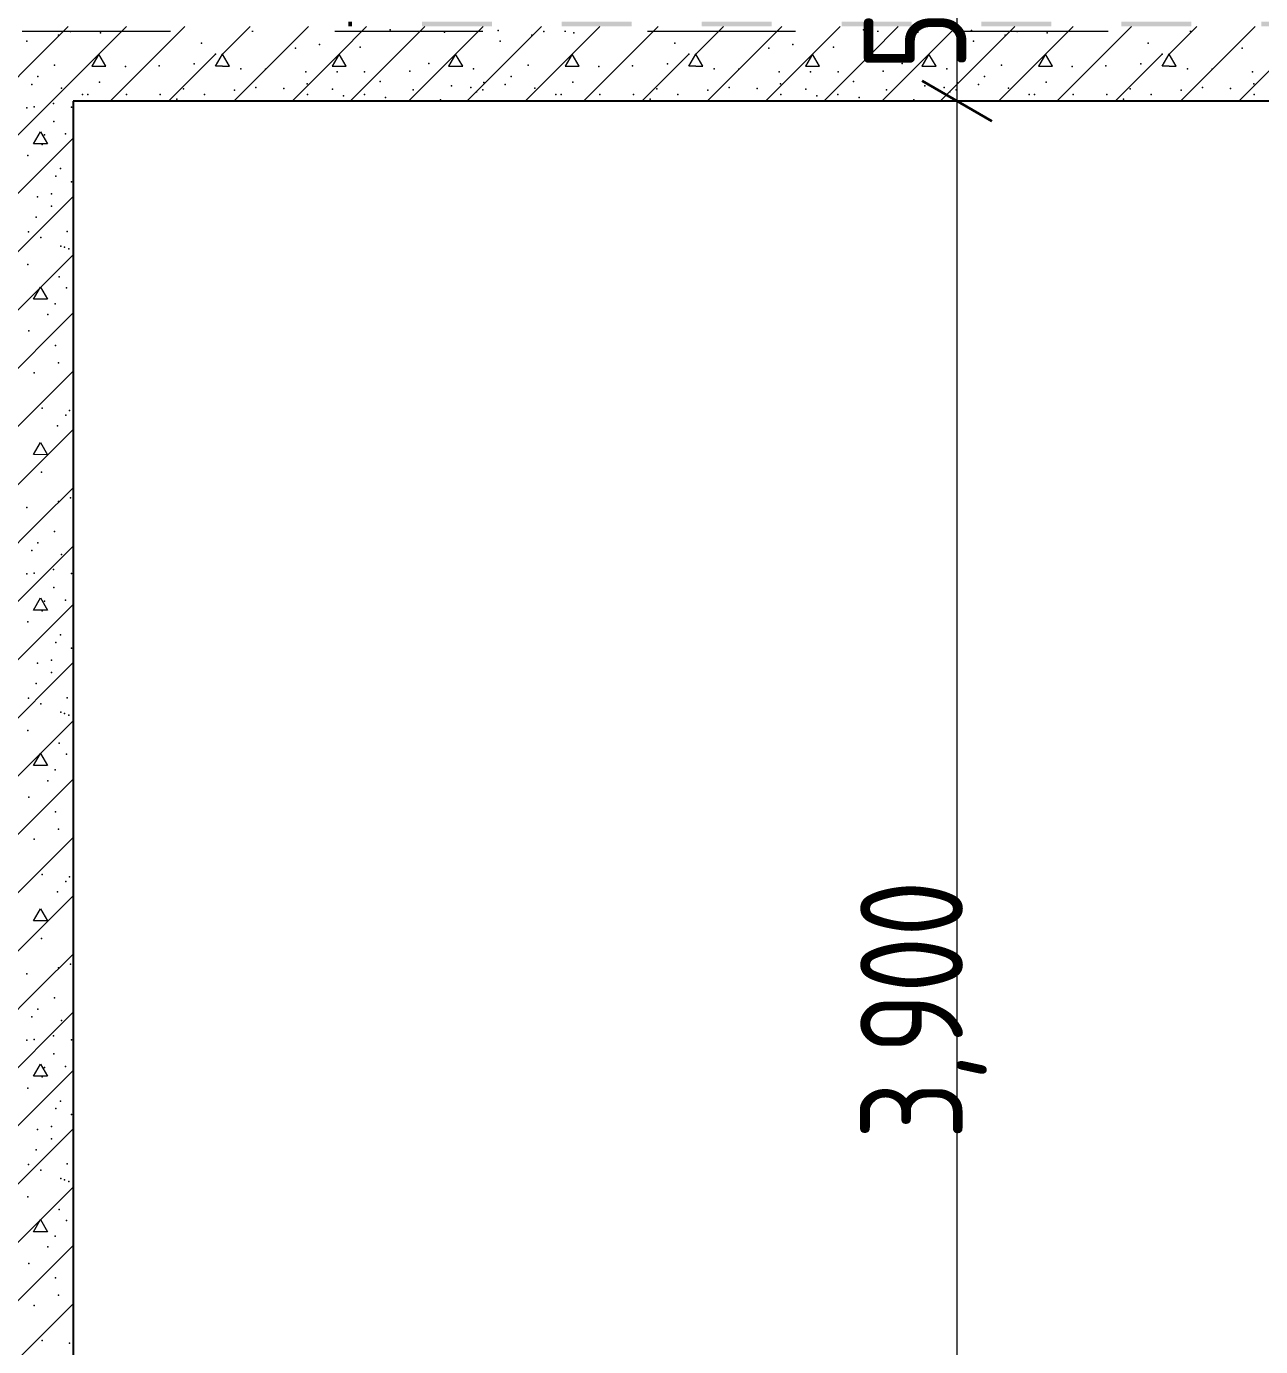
# Model space of a CAD drawing. Header units: millimetres. Extents: x 18162 to 7085488, y 72188 to 247925.
# Drawn here: x 3678329 to 3680976, y 141346 to 144178 of the extents above; entities that cross this region are included whole.
import ezdxf

# ---------------------------------------------------------------- set-up
doc = ezdxf.new("R2010")
doc.units = ezdxf.units.MM
doc.header["$MEASUREMENT"] = 0
doc.linetypes.add('Dot & Dashed', pattern=[670.277762, 317.5, -176.388889, 0, -176.388874])
doc.layers.add('Structural - Bearing', color=7, linetype='Continuous')
doc.styles.add('GENERATED_STYLE_3', font='', dxfattribs={"width": 0.8})
doc.styles.get('GENERATED_STYLE_3').set_extended_font_data('ISOCPEUR MON')
doc.dimstyles.new('GENERATED_STYLE__5', dxfattribs={"dimtxt": 220.000005, "dimasz": 114, "dimexe": 0.18, "dimexo": 150, "dimgap": 0, "dimtad": 1, "dimdec": 0, "dimzin": 0, "dimdsep": 46, "dimtxsty": 'GENERATED_STYLE_3', "dimblk": 'ARROWHEAD_2', "dimblk1": 'ARROWHEAD_2', "dimblk2": 'ARROWHEAD_2', "dimcen": 0.09, "dimclrd": 13, "dimclre": 13, "dimclrt": 13, "dimadec": 0, "dimazin": 0, "dimtfac": 1, "dimtdec": 4, "dimtmove": 0, "dimatfit": 3, "dimfxl": 1, "dimtolj": 1, "dimtzin": 0, "dimarcsym": 0})

# ---------------------------------------------------------------- blocks, each defined once
blk = doc.blocks.new('*X964', base_point=(3761974.7, 95118))
at = {"layer": 'Structural - Bearing', "linetype": 'Continuous', "lineweight": 9}
for points in [[(3679027.2, 144188), (3679019.1, 144188), (3679019.1, 144178), (3679027.2, 144178)], [(3679177.2, 144178), (3679327.2, 144178), (3679327.2, 144188), (3679177.2, 144188)], [(3679477.2, 144178), (3679627.2, 144178), (3679627.2, 144188), (3679477.2, 144188)], [(3679777.2, 144178), (3679927.2, 144178), (3679927.2, 144188), (3679777.2, 144188)], [(3680077.2, 144178), (3680227.2, 144178), (3680227.2, 144188), (3680077.2, 144188)], [(3680377.2, 144178), (3680527.2, 144178), (3680527.2, 144188), (3680377.2, 144188)], [(3680677.2, 144178), (3680827.2, 144178), (3680827.2, 144188), (3680677.2, 144188)], [(3680977.2, 144178), (3681127.2, 144178), (3681127.2, 144188), (3680977.2, 144188)], [(3681277.2, 144178), (3681427.2, 144178), (3681427.2, 144188), (3681277.2, 144188)], [(3681577.2, 144178), (3681727.2, 144178), (3681727.2, 144188), (3681577.2, 144188)], [(3681877.2, 144178), (3682027.2, 144178), (3682027.2, 144188), (3681877.2, 144188)], [(3682177.2, 144178), (3682327.2, 144178), (3682327.2, 144188), (3682177.2, 144188)], [(3682477.2, 144178), (3682627.2, 144178), (3682627.2, 144188), (3682477.2, 144188)], [(3682777.2, 144178), (3682927.2, 144178), (3682927.2, 144188), (3682777.2, 144188)], [(3683077.2, 144178), (3683227.2, 144178), (3683227.2, 144188), (3683077.2, 144188)]]:
    blk.add_hatch(color=7, dxfattribs=at).paths.add_polyline_path(points)
blk = doc.blocks.new('*X967', base_point=(3761974.7, 95118))
at = {"layer": 'Structural - Bearing', "color": 7, "linetype": 'Continuous', "lineweight": 9}
for p, q in [((3678359.4, 144118.8), (3678418.6, 144178)), ((3678484.4, 144118.8), (3678543.6, 144178)), ((3678609.4, 144118.8), (3678668.6, 144178)), ((3678749.5, 144118.8), (3678808.7, 144178)), ((3678874.5, 144118.8), (3678933.7, 144178)), ((3678999.5, 144118.8), (3679058.7, 144178)), ((3679124.5, 144118.8), (3679183.7, 144178)), ((3679249.5, 144118.8), (3679308.7, 144178)), ((3679374.5, 144118.8), (3679433.7, 144178)), ((3679499.5, 144118.8), (3679558.7, 144178)), ((3679624.5, 144118.8), (3679683.7, 144178)), ((3679764.7, 144118.8), (3679823.9, 144178)), ((3679889.7, 144118.8), (3679948.9, 144178)), ((3680014.7, 144118.8), (3680073.9, 144178)), ((3680139.7, 144118.8), (3680198.9, 144178)), ((3680264.7, 144118.8), (3680323.9, 144178)), ((3680389.7, 144118.8), (3680448.9, 144178)), ((3680514.7, 144118.8), (3680573.9, 144178)), ((3680639.7, 144118.8), (3680698.9, 144178)), ((3680779.8, 144118.8), (3680839, 144178)), ((3680904.8, 144118.8), (3680964, 144178)), ((3678258.6, 144018), (3678359.4, 144118.8)), ((3678383.6, 144018), (3678484.4, 144118.8)), ((3678484.4, 144118.8), (3678469.5, 144092.8)), ((3678499.5, 144092.8), (3678484.4, 144118.8)), ((3678508.6, 144018), (3678609.4, 144118.8)), ((3678633.6, 144018), (3678734.4, 144118.8)), ((3678734.4, 144092.8), (3678749.5, 144118.8)), ((3678764.7, 144092.8), (3678749.5, 144118.8)), ((3678773.7, 144018), (3678874.5, 144118.8)), ((3678898.7, 144018), (3678999.5, 144118.8)), ((3678999.5, 144118.8), (3678984.6, 144092.8)), ((3679014.7, 144092.8), (3678999.5, 144118.8)), ((3679023.7, 144018), (3679124.5, 144118.8)), ((3679148.7, 144018), (3679249.5, 144118.8)), ((3679249.5, 144118.8), (3679234.6, 144092.8)), ((3679264.7, 144092.8), (3679249.5, 144118.8)), ((3679273.7, 144018), (3679374.5, 144118.8)), ((3679398.7, 144018), (3679499.5, 144118.8)), ((3679499.5, 144118.8), (3679484.6, 144092.8)), ((3679514.7, 144092.8), (3679499.5, 144118.8)), ((3679523.7, 144018), (3679624.5, 144118.8)), ((3679648.7, 144018), (3679749.5, 144118.8)), ((3679749.5, 144092.8), (3679764.7, 144118.8)), ((3679779.8, 144092.8), (3679764.7, 144118.8)), ((3679788.9, 144018), (3679889.7, 144118.8)), ((3679913.9, 144018), (3680014.7, 144118.8)), ((3680014.7, 144118.8), (3679999.7, 144092.8)), ((3680029.8, 144092.8), (3680014.7, 144118.8)), ((3680038.9, 144018), (3680139.7, 144118.8)), ((3680163.9, 144018), (3680264.7, 144118.8)), ((3680264.7, 144118.8), (3680249.7, 144092.8)), ((3680279.8, 144092.8), (3680264.7, 144118.8)), ((3680288.9, 144018), (3680389.7, 144118.8)), ((3680413.9, 144018), (3680514.7, 144118.8)), ((3680514.7, 144118.8), (3680499.7, 144092.8)), ((3680529.8, 144092.8), (3680514.7, 144118.8)), ((3680538.9, 144018), (3680639.7, 144118.8)), ((3680663.9, 144018), (3680764.7, 144118.8)), ((3680764.7, 144092.8), (3680779.8, 144118.8)), ((3680794.9, 144092.8), (3680779.8, 144118.8)), ((3680804, 144018), (3680904.8, 144118.8)), ((3680929, 144018), (3681029.8, 144118.8)), ((3678469.5, 144092.8), (3678499.5, 144092.8)), ((3678749.5, 144092.8), (3678734.4, 144092.8)), ((3678749.5, 144092.8), (3678764.7, 144092.8)), ((3678984.6, 144092.8), (3679014.7, 144092.8)), ((3679234.6, 144092.8), (3679264.7, 144092.8)), ((3679484.6, 144092.8), (3679514.7, 144092.8)), ((3679764.7, 144092.8), (3679749.5, 144092.8)), ((3679764.7, 144092.8), (3679779.8, 144092.8)), ((3679999.7, 144092.8), (3680029.8, 144092.8)), ((3680249.7, 144092.8), (3680279.8, 144092.8)), ((3680499.7, 144092.8), (3680529.8, 144092.8)), ((3680779.8, 144092.8), (3680764.7, 144092.8)), ((3680779.8, 144092.8), (3680794.9, 144092.8))]:
    blk.add_line(p, q, dxfattribs=at)
for p in [(3678398.1, 144158.9), (3678423.5, 144166.8), (3678487.8, 144164.5), (3679108.9, 144170.7), (3679225.5, 144166), (3679340.7, 144169.2), (3679413.2, 144158.9), (3679438.6, 144166.8), (3679502.9, 144164.5), (3680124, 144170.7), (3680240.6, 144166), (3680355.8, 144169.2), (3680428.3, 144158.9), (3680453.8, 144166.8), (3680518.1, 144164.5), (3678330.2, 144146), (3678704.3, 144142.3), (3678905.9, 144131.3), (3678957.4, 144139), (3679045, 144133.8), (3679345.3, 144146), (3679719.4, 144142.3), (3679921, 144131.3), (3679972.6, 144139), (3680060.1, 144133.8), (3680360.4, 144146), (3680734.5, 144142.3), (3680936.2, 144131.3), (3678734.4, 144118.8), (3678734.4, 144118.8), (3678734.4, 144118.8), (3678749.5, 144118.8), (3678749.5, 144118.8), (3678749.5, 144118.8), (3679749.5, 144118.8), (3679749.5, 144118.8), (3679749.5, 144118.8), (3679764.7, 144118.8), (3679764.7, 144118.8), (3679764.7, 144118.8), (3680764.7, 144118.8), (3680764.7, 144118.8), (3680764.7, 144118.8), (3680779.8, 144118.8), (3680779.8, 144118.8), (3680779.8, 144118.8), (3678353.5, 144070.4), (3678389.6, 144094.8), (3678541.6, 144092.2), (3678613.8, 144093.4), (3678688.7, 144097.9), (3678789.2, 144087.1), (3678841.8, 144086), (3678928.2, 144080.7), (3678995.2, 144080.7), (3679054.4, 144080.7), (3679151, 144082), (3679192.3, 144098.7), (3679287.6, 144087.1), (3679368.7, 144070.4), (3679404.8, 144094.8), (3679556.7, 144092.2), (3679628.9, 144093.4), (3679703.8, 144097.9), (3679804.3, 144087.1), (3679856.9, 144086), (3679943.4, 144080.7), (3680010.3, 144080.7), (3680069.6, 144080.7), (3680166.1, 144082), (3680207.4, 144098.7), (3680302.7, 144087.1), (3680383.8, 144070.4), (3680419.9, 144094.8), (3680571.9, 144092.2), (3680644, 144093.4), (3680719, 144097.9), (3680819.4, 144087.1), (3680872, 144086), (3680958.5, 144080.7), (3678340.6, 144053.6), (3678404.6, 144045.5), (3678485.6, 144058.1), (3678666, 144044.3), (3678820.9, 144046.8), (3678880.9, 144044.9), (3678931.2, 144054.6), (3678985.3, 144043.7), (3679087.9, 144060.1), (3679240.5, 144050.3), (3679282, 144046.9), (3679309.8, 144057.7), (3679355.8, 144053.6), (3679419.7, 144045.5), (3679500.7, 144058.1), (3679681.2, 144044.3), (3679836.1, 144046.8), (3679896, 144044.9), (3679946.3, 144054.6), (3680000.4, 144043.7), (3680103, 144060.1), (3680255.7, 144050.3), (3680297.1, 144046.9), (3680324.9, 144057.7), (3680370.9, 144053.6), (3680434.9, 144045.5), (3680515.9, 144058.1), (3680696.3, 144044.3), (3680851.2, 144046.8), (3680911.2, 144044.9), (3680961.4, 144054.6), (3678449, 144032), (3678461, 144032.2), (3678543.7, 144032), (3678615.8, 144032), (3678651.6, 144022.2), (3678710.8, 144032), (3678775.2, 144041.6), (3678931.7, 144032), (3679009.1, 144028.8), (3679054, 144032), (3679099.5, 144025.3), (3679158.3, 144041.7), (3679216.8, 144020.5), (3679294.3, 144037.6), (3679307.7, 144041.7), (3679464.1, 144032), (3679476.1, 144032.2), (3679558.8, 144032), (3679630.9, 144032), (3679666.7, 144022.2), (3679725.9, 144032), (3679790.3, 144041.6), (3679946.8, 144032), (3680024.2, 144028.8), (3680069.1, 144032), (3680114.6, 144025.3), (3680173.4, 144041.7), (3680232, 144020.5), (3680309.5, 144037.6), (3680322.8, 144041.7), (3680479.2, 144032), (3680491.2, 144032.2), (3680573.9, 144032), (3680646.1, 144032), (3680681.9, 144022.2), (3680741.1, 144032), (3680805.4, 144041.6), (3680961.9, 144032)]:
    blk.add_point(p, dxfattribs=at)
blk = doc.blocks.new('*X1016', base_point=(3761974.7, 95118))
at = {"layer": 'Structural - Bearing', "color": 7, "linetype": 'Continuous', "lineweight": 9}
for p, q in [((3678229.1, 143863.4), (3678383.6, 144018)), ((3678229.1, 143738.4), (3678429.1, 143938.4)), ((3678344.3, 143926.1), (3678359.4, 143952.1)), ((3678359.4, 143952.1), (3678374.3, 143926.1)), ((3678374.3, 143926.1), (3678344.3, 143926.1)), ((3678229.1, 143613.4), (3678429.1, 143813.4)), ((3678229.1, 143488.4), (3678429.1, 143688.4)), ((3678344.3, 143592.8), (3678359.4, 143618.8)), ((3678359.4, 143618.8), (3678374.3, 143592.8)), ((3678374.3, 143592.8), (3678344.3, 143592.8)), ((3678229.1, 143363.4), (3678429.1, 143563.4)), ((3678229.1, 143238.4), (3678429.1, 143438.4)), ((3678234.4, 143118.8), (3678429.1, 143313.4)), ((3678344.3, 143259.5), (3678359.4, 143285.5)), ((3678359.4, 143285.5), (3678374.3, 143259.4)), ((3678374.3, 143259.4), (3678344.3, 143259.5)), ((3678359.4, 143118.8), (3678429.1, 143188.4)), ((3678229.1, 142988.4), (3678359.4, 143118.8)), ((3678229.1, 142863.4), (3678429.1, 143063.4)), ((3678229.1, 142738.4), (3678429.1, 142938.4)), ((3678344.3, 142926.1), (3678359.4, 142952.1)), ((3678359.4, 142952.1), (3678374.3, 142926.1)), ((3678374.3, 142926.1), (3678344.3, 142926.1)), ((3678229.1, 142613.4), (3678429.1, 142813.4)), ((3678229.1, 142488.4), (3678429.1, 142688.4)), ((3678344.3, 142592.8), (3678359.4, 142618.8)), ((3678359.4, 142618.8), (3678374.3, 142592.8)), ((3678374.3, 142592.8), (3678344.3, 142592.8)), ((3678229.1, 142363.4), (3678429.1, 142563.4)), ((3678229.1, 142238.4), (3678429.1, 142438.4)), ((3678234.4, 142118.8), (3678429.1, 142313.4)), ((3678344.3, 142259.5), (3678359.4, 142285.5)), ((3678374.3, 142259.4), (3678344.3, 142259.5)), ((3678359.4, 142285.5), (3678374.3, 142259.4)), ((3678359.4, 142118.8), (3678429.1, 142188.4)), ((3678229.1, 141988.4), (3678359.4, 142118.8)), ((3678229.1, 141863.4), (3678429.1, 142063.4)), ((3678344.3, 141926.1), (3678359.4, 141952.1)), ((3678359.4, 141952.1), (3678374.3, 141926.1)), ((3678229.1, 141738.4), (3678429.1, 141938.4)), ((3678374.3, 141926.1), (3678344.3, 141926.1)), ((3678229.1, 141613.4), (3678429.1, 141813.4)), ((3678229.1, 141488.4), (3678429.1, 141688.4)), ((3678344.3, 141592.8), (3678359.4, 141618.8)), ((3678359.4, 141618.8), (3678374.3, 141592.7)), ((3678374.3, 141592.7), (3678344.3, 141592.8)), ((3678229.1, 141363.4), (3678429.1, 141563.4)), ((3678229.1, 141238.4), (3678429.1, 141438.4))]:
    blk.add_line(p, q, dxfattribs=at)
for p in [(3678330.2, 144003.6), (3678345.6, 144005.2), (3678387.4, 144012.9), (3678425.6, 144004.7), (3678388.1, 143974.4), (3678367.7, 143945.4), (3678412.8, 143947.3), (3678331.8, 143901.1), (3678362.5, 143924.8), (3678402, 143873), (3678392, 143856.8), (3678426, 143844.4), (3678382.6, 143818.8), (3678352.5, 143812.4), (3678383.1, 143792.2), (3678350.3, 143768.7), (3678333.6, 143737.2), (3678416.6, 143738.1), (3678360, 143725.2), (3678402.8, 143706.9), (3678411, 143704.3), (3678419.8, 143700.7), (3678332.1, 143667.5), (3678399.5, 143640.7), (3678415.2, 143617.3), (3678390.5, 143583.3), (3678375, 143560.2), (3678334.3, 143524.8), (3678391.7, 143493.6), (3678398.2, 143456.6), (3678345.6, 143434.9), (3678362.6, 143359.2), (3678413.8, 143344.3), (3678421.4, 143353.9), (3678395.7, 143321.6), (3678361.1, 143221.7), (3678423.5, 143166.8), (3678330.2, 143146), (3678398.1, 143158.8), (3678389.6, 143094.8), (3678340.6, 143053.6), (3678353.5, 143070.3), (3678404.6, 143045.5), (3678330.2, 143003.6), (3678345.6, 143005.1), (3678387.4, 143012.9), (3678425.6, 143004.7), (3678388.1, 142974.3), (3678367.7, 142945.4), (3678412.8, 142947.3), (3678362.5, 142924.8), (3678331.8, 142901.1), (3678392, 142856.8), (3678402, 142873), (3678426, 142844.4), (3678352.5, 142812.4), (3678382.6, 142818.8), (3678350.3, 142768.7), (3678383.1, 142792.2), (3678333.6, 142737.2), (3678360, 142725.2), (3678416.6, 142738.1), (3678402.8, 142706.9), (3678411, 142704.3), (3678419.8, 142700.7), (3678332.1, 142667.5), (3678399.5, 142640.6), (3678415.2, 142617.3), (3678390.5, 142583.3), (3678375, 142560.2), (3678334.3, 142524.8), (3678391.7, 142493.6), (3678398.2, 142456.5), (3678345.6, 142434.9), (3678362.6, 142359.2), (3678413.8, 142344.2), (3678421.4, 142353.9), (3678395.7, 142321.6), (3678361.1, 142221.7), (3678330.2, 142145.9), (3678398.1, 142158.8), (3678423.5, 142166.8), (3678389.6, 142094.8), (3678353.5, 142070.3), (3678340.6, 142053.6), (3678404.6, 142045.5), (3678330.2, 142003.6), (3678345.6, 142005.1), (3678387.4, 142012.8), (3678425.6, 142004.7), (3678388.1, 141974.3), (3678412.8, 141947.3), (3678362.5, 141924.8), (3678367.7, 141945.4), (3678331.8, 141901), (3678402, 141873), (3678392, 141856.8), (3678426, 141844.4), (3678352.5, 141812.3), (3678382.6, 141818.8), (3678383.1, 141792.2), (3678350.3, 141768.7), (3678333.6, 141737.2), (3678360, 141725.2), (3678416.6, 141738.1), (3678402.8, 141706.9), (3678411, 141704.3), (3678419.8, 141700.7), (3678332.1, 141667.5), (3678399.5, 141640.6), (3678415.2, 141617.2), (3678390.5, 141583.2), (3678375, 141560.2), (3678334.3, 141524.7), (3678391.7, 141493.6), (3678398.2, 141456.5), (3678345.6, 141434.9), (3678362.6, 141359.2), (3678421.4, 141353.9)]:
    blk.add_point(p, dxfattribs=at)
blk = doc.blocks.new('*D1115', base_point=(3761974.7, 95118))
at = {"color": 12, "linetype": 'Continuous', "lineweight": 35}
for p, q in [((3680249.8, 144061.3), (3680399.8, 143974.7)), ((3680249.8, 140161.3), (3680399.8, 140074.7))]:
    blk.add_line(p, q, dxfattribs=at)
at = {"color": 13, "linetype": 'Continuous', "lineweight": 13}
for p, q in [((3680437.3, 144018), (3680212.3, 144018)), ((3680324.8, 140118), (3680324.8, 144018)), ((3680437.3, 140118), (3680212.3, 140118)), ((3680324.8, 139858), (3680324.8, 140118))]:
    blk.add_line(p, q, dxfattribs=at)
at = {"color": 13, "lineweight": 13, "insert": (3680388.6, 141791.4), "char_height": 220, "attachment_point": 7, "rotation": 90, "style": 'GENERATED_STYLE_3'}
blk.add_mtext('\\A1;{\\pql;\\fISOCPEUR MON|b0|i0|c0|p0;\\W0.800000;3,900}', dxfattribs=at)
blk = doc.blocks.new('ARROWHEAD_2')
at = {"color": 0, "linetype": 'Continuous', "lineweight": 0}
for p, q in [((-0.378, -0.655), (0.378, 0.655)), ((0, 0), (-1, 0))]:
    blk.add_line(p, q, dxfattribs=at)
blk = doc.blocks.new('*D1116', base_point=(3761974.7, 95118))
at = {"color": 13, "linetype": 'Continuous', "lineweight": 13}
for p, q in [((3680324.8, 144518), (3680324.8, 144591.4)), ((3680437.3, 144518), (3680212.3, 144518)), ((3680324.8, 144018), (3680324.8, 144518))]:
    blk.add_line(p, q, dxfattribs=at)
at = {"color": 12, "linetype": 'Continuous', "lineweight": 35}
for p, q in [((3680399.8, 144474.7), (3680249.8, 144561.3)), ((3680249.8, 144061.3), (3680399.8, 143974.7))]:
    blk.add_line(p, q, dxfattribs=at)
at = {"color": 13, "lineweight": 13, "insert": (3680344.7, 144083.6), "char_height": 220, "attachment_point": 7, "rotation": 90, "style": 'GENERATED_STYLE_3'}
blk.add_mtext('\\A1;{\\pql;\\fISOCPEUR MON|b0|i0|c0|p0;\\W0.800000;500}', dxfattribs=at)

msp = doc.modelspace()

# ---------------------------------------------------------------- linework, layer by layer
at = {"color": 8, "linetype": 'Dot & Dashed', "lineweight": 13}
msp.add_line((3658879.3, 144168), (3689916.5, 144168), dxfattribs=at)
at = {"layer": 'Structural - Bearing', "color": 7, "linetype": 'Continuous', "lineweight": 25}
for p, q in [((3683229.1, 144018), (3678429.1, 144018)), ((3678429.1, 144018), (3678429.1, 140118))]:
    msp.add_line(p, q, dxfattribs=at)

# ---------------------------------------------------------------- block references
at = {"layer": 'Structural - Bearing', "lineweight": 0}
for name in ['*X964', '*X967', '*X1016']:
    msp.add_blockref(name, (3761974.7, 95118), dxfattribs=at)

# ---------------------------------------------------------------- dimensions: what is measured, and where the dimension line sits
at = {"color": 13, "linetype": 'Continuous', "lineweight": 13}
for base, p1, p2, picture, middle in [((3680324.8, 144518), (3674329.1, 144018), (3674329.1, 144518), '*D1116', (3680170.8, 144334.7)), ((3680324.8, 144018), (3676329.1, 140118), (3674329.1, 144018), '*D1115', (3680170.8, 142159.9))]:
    dim = msp.add_linear_dim(base=base, p1=p1, p2=p2, angle=90, dimstyle='GENERATED_STYLE__5', dxfattribs=at)
    dim.commit()
    dim.dimension.update_dxf_attribs({"geometry": picture, "text_midpoint": middle, "dimtype": 160, "text_rotation": 90})

doc.saveas('drawing.dxf')
